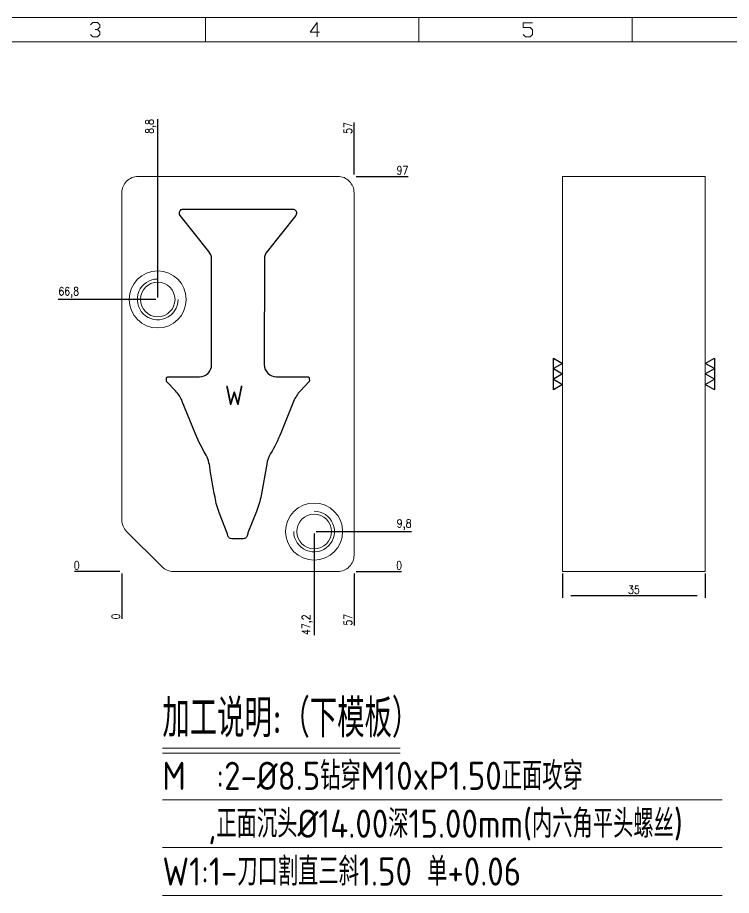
# Model space of a CAD drawing. Header units: millimetres. Extents: x 88508 to 142116, y -5268 to 20283.
# Drawn here: x 96397.8 to 96573, y 1613.1 to 1828.7 of the extents above; entities that cross this region are included whole.
import ezdxf
from ezdxf.enums import TextEntityAlignment as Align

# ---------------------------------------------------------------- set-up
doc = ezdxf.new("R2010")
doc.units = ezdxf.units.MM
for name, color, linetype in [('DIE_P', 2, 'Continuous'), ('DIM', 4, 'Continuous'), ('TEXT', 4, 'Continuous')]:
    doc.layers.add(name, color=color, linetype=linetype)
doc.styles.add('gbenor', font='gbenor.shx', dxfattribs={"bigfont": 'gbcbig.shx'})
doc.styles.add('GBENOR_', font='gbenor.shx', dxfattribs={"bigfont": 'gbcbig'})
doc.styles.get("Standard").update_dxf_attribs({"font": 'txt.shx', "width": 0.85, "bigfont": 'ctxt.shx'})
doc.styles.add('TXT', font='txt.shx', dxfattribs={"width": 0.8, "bigfont": 'ctxt.shx'})
doc.dimstyles.new('T-2-WX', dxfattribs={"dimtxt": 2, "dimasz": 2, "dimexe": 0.5, "dimexo": 0.5, "dimgap": 0.5, "dimtad": 1, "dimtxsty": 'Standard', "dimblk": 'OPEN30', "dimcen": 0, "dimazin": 3, "dimtfac": 1, "dimtmove": 0, "dimatfit": 3, "dimldrblk": 'OPEN30', "dimlwd": -1, "dimlwe": -1})

# ---------------------------------------------------------------- blocks, each defined once
blk = doc.blocks.new('*D9858')
at = {"layer": 'Defpoints', "color": 0}
for p in [(96423.42, 1692.7), (96480.42, 1692.7), (96490.42, 1692.7)]:
    blk.add_point(p, dxfattribs=at)
at = {"layer": 'DIM', "color": 0}
blk.add_line((96480.92, 1692.7), (96492.05, 1692.7), dxfattribs=at)
at = {"layer": 'DIM', "color": 0, "lineweight": 5, "insert": (96491.48, 1694.2), "char_height": 2, "attachment_point": 5}
blk.add_mtext('0', dxfattribs=at)
blk = doc.blocks.new('_Open30')
blk = doc.blocks.new('*D9859')
at = {"layer": 'Defpoints', "color": 0}
for p in [(96470.62, 1702.5), (96490.42, 1702.5), (96423.42, 1692.7)]:
    blk.add_point(p, dxfattribs=at)
at = {"layer": 'DIM', "color": 0}
for p, q in [((96471.12, 1702.5), (96482.42, 1702.5)), ((96482.42, 1702.5), (96486.42, 1702.5)), ((96486.42, 1702.5), (96494.48, 1702.5))]:
    blk.add_line(p, q, dxfattribs=at)
at = {"layer": 'DIM', "color": 0, "lineweight": 5, "insert": (96492.7, 1704.19), "char_height": 2, "attachment_point": 5}
blk.add_mtext('9,8', dxfattribs=at)
blk = doc.blocks.new('*D9860')
at = {"layer": 'Defpoints', "color": 0}
for p in [(96480.42, 1789.7), (96490.42, 1789.7), (96423.42, 1692.7)]:
    blk.add_point(p, dxfattribs=at)
at = {"layer": 'DIM', "color": 0}
for p, q in [((96480.92, 1789.7), (96484.42, 1789.7)), ((96484.42, 1789.7), (96486.42, 1789.7)), ((96486.42, 1789.7), (96493.67, 1789.7))]:
    blk.add_line(p, q, dxfattribs=at)
at = {"layer": 'DIM', "color": 0, "insert": (96492.29, 1791.2), "char_height": 2, "attachment_point": 5}
blk.add_mtext('97', dxfattribs=at)
blk = doc.blocks.new('*D9861')
at = {"layer": 'Defpoints', "color": 0}
for p in [(96413.42, 1692.7), (96423.42, 1692.7), (96423.42, 1692.7)]:
    blk.add_point(p, dxfattribs=at)
at = {"layer": 'DIM', "color": 0}
blk.add_line((96422.92, 1692.7), (96411.78, 1692.7), dxfattribs=at)
at = {"layer": 'DIM', "color": 0, "lineweight": 5, "insert": (96412.35, 1694.2), "char_height": 2, "attachment_point": 5}
blk.add_mtext('0', dxfattribs=at)
blk = doc.blocks.new('*D9862')
at = {"layer": 'Defpoints', "color": 0}
for p in [(96413.42, 1759.5), (96432.22, 1759.5), (96423.42, 1692.7)]:
    blk.add_point(p, dxfattribs=at)
at = {"layer": 'DIM', "color": 0}
for p, q in [((96417.42, 1759.5), (96407.82, 1759.5)), ((96421.42, 1759.5), (96417.42, 1759.5)), ((96431.72, 1759.5), (96421.42, 1759.5))]:
    blk.add_line(p, q, dxfattribs=at)
at = {"layer": 'DIM', "color": 0, "insert": (96410.37, 1761.19), "char_height": 2, "attachment_point": 5}
blk.add_mtext('66,8', dxfattribs=at)
blk = doc.blocks.new('*D9863')
at = {"layer": 'Defpoints', "color": 0}
for p in [(96423.42, 1692.7), (96480.42, 1692.7), (96480.42, 1682.7)]:
    blk.add_point(p, dxfattribs=at)
at = {"layer": 'DIM', "color": 0}
for p, q in [((96480.42, 1692.2), (96480.42, 1688.7)), ((96480.42, 1688.7), (96480.42, 1686.7)), ((96480.42, 1686.7), (96480.42, 1679.45))]:
    blk.add_line(p, q, dxfattribs=at)
at = {"layer": 'DIM', "color": 0, "lineweight": 5, "insert": (96478.92, 1680.83), "char_height": 2, "attachment_point": 5, "rotation": 90}
blk.add_mtext('57', dxfattribs=at)
blk = doc.blocks.new('*D9864')
at = {"layer": 'Defpoints', "color": 0}
for p in [(96470.62, 1702.5), (96423.42, 1692.7), (96470.62, 1682.7)]:
    blk.add_point(p, dxfattribs=at)
at = {"layer": 'DIM', "color": 0}
for p, q in [((96470.62, 1702), (96470.62, 1690.7)), ((96470.62, 1690.7), (96470.62, 1686.7)), ((96470.62, 1686.7), (96470.62, 1677.02))]:
    blk.add_line(p, q, dxfattribs=at)
at = {"layer": 'DIM', "color": 0, "lineweight": 5, "insert": (96468.93, 1679.61), "char_height": 2, "attachment_point": 5, "rotation": 90}
blk.add_mtext('47,2', dxfattribs=at)
blk = doc.blocks.new('*D9865')
at = {"layer": 'Defpoints', "color": 0}
for p in [(96423.42, 1692.7), (96423.42, 1692.7), (96423.42, 1682.7)]:
    blk.add_point(p, dxfattribs=at)
at = {"layer": 'DIM', "color": 0}
blk.add_line((96423.42, 1692.2), (96423.42, 1681.07), dxfattribs=at)
at = {"layer": 'DIM', "color": 0, "lineweight": 5, "insert": (96421.92, 1681.64), "char_height": 2, "attachment_point": 5, "rotation": 90}
blk.add_mtext('0', dxfattribs=at)
blk = doc.blocks.new('*D9866')
at = {"layer": 'Defpoints', "color": 0}
for p in [(96480.42, 1799.7), (96480.42, 1789.7), (96423.42, 1692.7)]:
    blk.add_point(p, dxfattribs=at)
at = {"layer": 'DIM', "color": 0}
for p, q in [((96480.42, 1795.7), (96480.42, 1802.95)), ((96480.42, 1793.7), (96480.42, 1795.7)), ((96480.42, 1790.2), (96480.42, 1793.7))]:
    blk.add_line(p, q, dxfattribs=at)
at = {"layer": 'DIM', "color": 0, "insert": (96478.92, 1801.58), "char_height": 2, "attachment_point": 5, "rotation": 90}
blk.add_mtext('57', dxfattribs=at)
blk = doc.blocks.new('*D9867')
at = {"layer": 'Defpoints', "color": 0}
for p in [(96432.22, 1799.7), (96432.22, 1759.5), (96423.42, 1692.7)]:
    blk.add_point(p, dxfattribs=at)
at = {"layer": 'DIM', "color": 0}
for p, q in [((96432.22, 1795.7), (96432.22, 1803.76)), ((96432.22, 1791.7), (96432.22, 1795.7)), ((96432.22, 1760), (96432.22, 1791.7))]:
    blk.add_line(p, q, dxfattribs=at)
at = {"layer": 'DIM', "color": 0, "insert": (96430.53, 1801.98), "char_height": 2, "attachment_point": 5, "rotation": 90}
blk.add_mtext('8,8', dxfattribs=at)
blk = doc.blocks.new('*D9868')
at = {"layer": 'Defpoints', "color": 0}
for p in [(96531.61, 1692.7), (96566.61, 1692.7), (96531.61, 1686.7)]:
    blk.add_point(p, dxfattribs=at)
at = {"layer": 'DIM', "color": 0}
for p, q in [((96531.61, 1692.2), (96531.61, 1686.2)), ((96566.61, 1692.2), (96566.61, 1686.2)), ((96564.61, 1686.7), (96533.61, 1686.7))]:
    blk.add_line(p, q, dxfattribs=at)
at = {"layer": 'DIM', "color": 0, "lineweight": 5, "insert": (96549.11, 1688.2), "char_height": 2, "attachment_point": 5}
blk.add_mtext('35', dxfattribs=at)
blk = doc.blocks.new('U40')
at = {"color": 254, "lineweight": 18}
for p, q in [((0, 1783.5), (2530.2, 1783.5)), ((941.1, 1783.5), (941.1, 1746.5)), ((1265.1, 1783.5), (1265.1, 1746.5)), ((1589.1, 1783.5), (1589.1, 1746.5)), ((37, 1746.5), (2493.2, 1746.5))]:
    blk.add_line(p, q, dxfattribs=at)
at = {"color": 92, "lineweight": 18}
for points in [[(766.4, 1772.4), (770, 1776), (777.2, 1776), (780.8, 1772.4), (780.8, 1768.8), (777.2, 1765.2), (773.6, 1765.2)], [(1114.4, 1761.4), (1100, 1761.4), (1110.8, 1775.8), (1110.8, 1754.2)], [(1423.4, 1757.7), (1427, 1754.1), (1434.2, 1754.1), (1437.8, 1757.7), (1437.8, 1764.9), (1434.2, 1768.5), (1423.4, 1768.5), (1423.4, 1775.7), (1437.8, 1775.7)], [(777.2, 1765.2), (780.8, 1761.6), (780.8, 1758), (777.2, 1754.4), (770, 1754.4), (766.4, 1758)]]:
    blk.add_lwpolyline(points, dxfattribs=at)
at = {"lineweight": 18, "style": 'GBENOR_'}
blk.add_attdef('文档路径', (2126, 386.9), '', height=17.8, dxfattribs=at)
at = {"lineweight": 20, "style": 'TXT'}
for tag, height, p in [('18-**-**', 16.3, (1866.6, 256.2)), ('客户名称', 16.1, (1741.1, 134, 0)), ('料厚:', 16.1, (1741.3, 93.2, 0))]:
    blk.add_attdef(tag, text='', height=height, dxfattribs=at).set_placement(p, align=Align.MIDDLE)
for tag, p, height in [('88888', (1850.9, 207.5), 14.9), ('材质:', (1691.2, 168, 0), 16.1), ('核准', (1869.4, 127.5, 0), 16.1), ('设计', (1868.8, 88.3, 0), 16.1), ('绘图', (1868.2, 49.1, 0), 16.1)]:
    blk.add_attdef(tag, p, '', height=height, dxfattribs=at)
for tag, p, height, width in [('3', (2234.7, 206.9), 15.8, 0.7), ('4', (2234.7, 167.4), 15.8, 0.7), ('核准日期', (2041.1, 124.2, 0), 16.1, 0.68), ('设计日期', (2041.1, 84.5, 0), 16.1, 0.68), ('1', (2251.9, 85.9), 14.6, 0.7), ('绘图日期', (2040.9, 46.4, 0), 16.1, 0.68), ('2', (2235, 49.2), 14.6, 0.7)]:
    blk.add_attdef(tag, p, '', height=height, dxfattribs=dict(at, width=width))

msp = doc.modelspace()

# ---------------------------------------------------------------- linework, layer by layer
at = {"layer": 'DIE_P', "linetype": 'Continuous', "lineweight": 18, "ltscale": 10}
msp.add_lwpolyline([(96423.417, 1785.702), (96423.417, 1705.359, 0.1989124), (96424.589, 1702.53), (96433.246, 1693.874, 0.1989124), (96436.074, 1692.702), (96476.417, 1692.702, 0.4142136), (96480.417, 1696.702), (96480.417, 1785.702, 0.4142136), (96476.417, 1789.702), (96427.417, 1789.702, 0.4142136)], format="xyb", close=True, dxfattribs=at)
msp.add_lwpolyline([(96531.609, 1789.702), (96566.609, 1789.702), (96566.609, 1692.702), (96531.609, 1692.702)], close=True, dxfattribs=at)
at = {"layer": 'DIE_P', "color": 1}
msp.add_lwpolyline([(96442.453, 1740.479, 0.4137483), (96445.446, 1743.481), (96445.428, 1769.434, 0.1701624), (96444.77, 1771.306), (96437.751, 1780.077, -0.6289322), (96438.532, 1781.702), (96465.302, 1781.702, -0.6289322), (96466.083, 1780.077), (96459.065, 1771.306, 0.1701624), (96458.407, 1769.434), (96458.389, 1743.481, 0.4137483), (96461.382, 1740.479), (96469.13, 1740.461, -0.4098014), (96469.43, 1740.165), (96469.439, 1739.442, -0.1968568), (96469.355, 1739.231), (96467.23, 1737.016, 0.0957045), (96465.583, 1734.467), (96462.45, 1726.693, -0.032479), (96459.934, 1721.643, 0.0879477), (96458.972, 1719.021), (96457.606, 1711.357, -0.0513364), (96456.478, 1707.419), (96454.375, 1702.176, 0.0279029), (96454.304, 1701.965), (96454.157, 1701.435, -0.337195), (96453.193, 1700.702), (96450.417, 1700.702, -0.3412861), (96449.449, 1701.449), (96449.343, 1701.857, 0.0276004), (96449.275, 1702.067), (96447.415, 1706.926, -0.058227), (96446.299, 1710.944, -0.0114511), (96444.983, 1718.438, 0.0986135), (96443.652, 1722.111, -0.0423146), (96441.384, 1726.693), (96438.252, 1734.467, 0.0957045), (96436.604, 1737.016), (96434.479, 1739.231, -0.1968568), (96434.396, 1739.442), (96434.405, 1740.165, -0.4098014), (96434.704, 1740.461)], format="xyb", close=True, dxfattribs=at)
at = {"layer": 'DIE_P', "lineweight": 18}
for points in [[(96432.217, 1764.502, 2.4142136), (96437.217, 1759.502)], [(96470.617, 1707.502, -2.4142136), (96465.617, 1702.502)]]:
    msp.add_lwpolyline(points, format="xyb", dxfattribs=at)
at = {"layer": 'DIE_P', "linetype": 'Continuous', "lineweight": 18, "ltscale": 10}
for centre in [(96432.217, 1759.502), (96470.617, 1702.502)]:
    msp.add_circle(centre, 7, dxfattribs=at)
at = {"layer": 'DIE_P', "lineweight": 18}
for centre in [(96432.217, 1759.502), (96470.617, 1702.502)]:
    msp.add_circle(centre, 4.25, dxfattribs=at)
at = {"layer": 'TEXT', "color": 3, "lineweight": 5}
for p, q in [((96433.366, 1649.323), (96491.759, 1649.323)), ((96433.366, 1648.113), (96491.759, 1648.113)), ((96433.366, 1636.639), (96570.785, 1636.639)), ((96433.366, 1624.889), (96570.785, 1624.889)), ((96433.366, 1613.138), (96570.785, 1613.138))]:
    msp.add_line(p, q, dxfattribs=at)
at = {"layer": 'TEXT'}
for points in [[(96529.359, 1745.099), (96531.609, 1743.8), (96529.359, 1742.501), (96531.609, 1741.202), (96529.359, 1739.903), (96531.609, 1738.604), (96529.359, 1737.305), (96529.359, 1745.099)], [(96568.859, 1737.305), (96566.609, 1738.604), (96568.859, 1739.903), (96566.609, 1741.202), (96568.859, 1742.501), (96566.609, 1743.8), (96568.859, 1745.099), (96568.859, 1737.305)]]:
    msp.add_lwpolyline(points, close=True, dxfattribs=at)

# ---------------------------------------------------------------- block references
at = {"ltscale": 3, "xscale": 0.1616307465100257, "yscale": 0.1616307465100257, "zscale": 0.1616307465100257}
msp.add_blockref('U40', (96291.825, 1540.447), dxfattribs=at)

# ---------------------------------------------------------------- texts
at = {"layer": 'TEXT', "color": 4, "style": 'gbenor'}
msp.add_text('W', height=4.8, dxfattribs=at).set_placement((96451.02, 1735.944), align=Align.MIDDLE_CENTER)
at = {"layer": 'TEXT', "color": 4, "lineweight": 5, "style": 'gbenor'}
for s, height, p in [('加工说明:（下模板）', 9.3312, (96433.366, 1651.984)), ('M  :2-%%c8.5钻穿M10xP1.50正面攻穿', 6.912, (96433.366, 1639.058)), ('   ,正面沉头%%C14.00深15.00mm(内六角平头螺丝)', 6.912, (96433.366, 1627.308))]:
    msp.add_text(s, height=height, dxfattribs=at).set_placement(p)
at = {"layer": 'TEXT', "color": 1, "lineweight": 5, "style": 'gbenor'}
msp.add_text('W1:1-刀口割直三斜1.50 单+0.06   ', height=6.912, dxfattribs=at).set_placement((96433.366, 1615.558))

# ---------------------------------------------------------------- dimensions: what is measured, and where the dimension line sits
at = {"layer": 'DIM', "color": 4}
for feature_location, offset, dtype, picture, middle in [((96432.217, 1759.502), (0, 40.2), 1, '*D9867', (96430.527, 1801.983)), ((96480.417, 1789.702), (0, 10), 1, '*D9866', (96478.917, 1801.578)), ((96480.417, 1789.702), (10, 0), 0, '*D9860', (96492.294, 1791.202)), ((96432.217, 1759.502), (-18.8, 0), 0, '*D9862', (96410.367, 1761.192))]:
    dim = msp.add_ordinate_dim(feature_location=feature_location, offset=offset, dtype=dtype, origin=(96423.417, 1692.702), dimstyle='T-2-WX', dxfattribs=at)
    dim.commit()
    dim.dimension.update_dxf_attribs({"geometry": picture, "text_midpoint": middle})
at = {"layer": 'DIM', "color": 4, "lineweight": 5}
for feature_location, offset, dtype, origin, picture, middle in [((96470.617, 1702.502), (19.8, 0), 0, (96423.417, 1692.702), '*D9859', (96492.698, 1704.192)), ((96470.617, 1702.502), (0, -19.8), 1, (96423.417, 1692.702), '*D9864', (96468.927, 1679.611)), ((96423.417313876, 1692.701968515), (-10, 0), 0, (96423.417313876, 1692.701968515), '*D9861', (96412.350647209, 1694.201968515)), ((96480.417313896, 1692.701968515), (10, 0), 0, (96423.417313876, 1692.701968515), '*D9858', (96491.483980563, 1694.201968515)), ((96423.417313876, 1692.701968515), (0, -10), 1, (96423.417313876, 1692.701968515), '*D9865', (96421.917313876, 1681.635301849)), ((96480.417, 1692.702), (0, -10), 1, (96423.417, 1692.702), '*D9863', (96478.917, 1680.826))]:
    dim = msp.add_ordinate_dim(feature_location=feature_location, offset=offset, dtype=dtype, origin=origin, dimstyle='T-2-WX', dxfattribs=at)
    dim.commit()
    dim.dimension.update_dxf_attribs({"geometry": picture, "text_midpoint": middle})
at = {"layer": 'DIM', "lineweight": 5}
dim = msp.add_linear_dim(base=(96531.609, 1686.702), p1=(96566.609, 1692.702), p2=(96531.609, 1692.702), dimstyle='T-2-WX', dxfattribs=at)
dim.commit()
dim.dimension.update_dxf_attribs({"geometry": '*D9868', "text_midpoint": (96549.109, 1688.202)})

doc.saveas('drawing.dxf')
